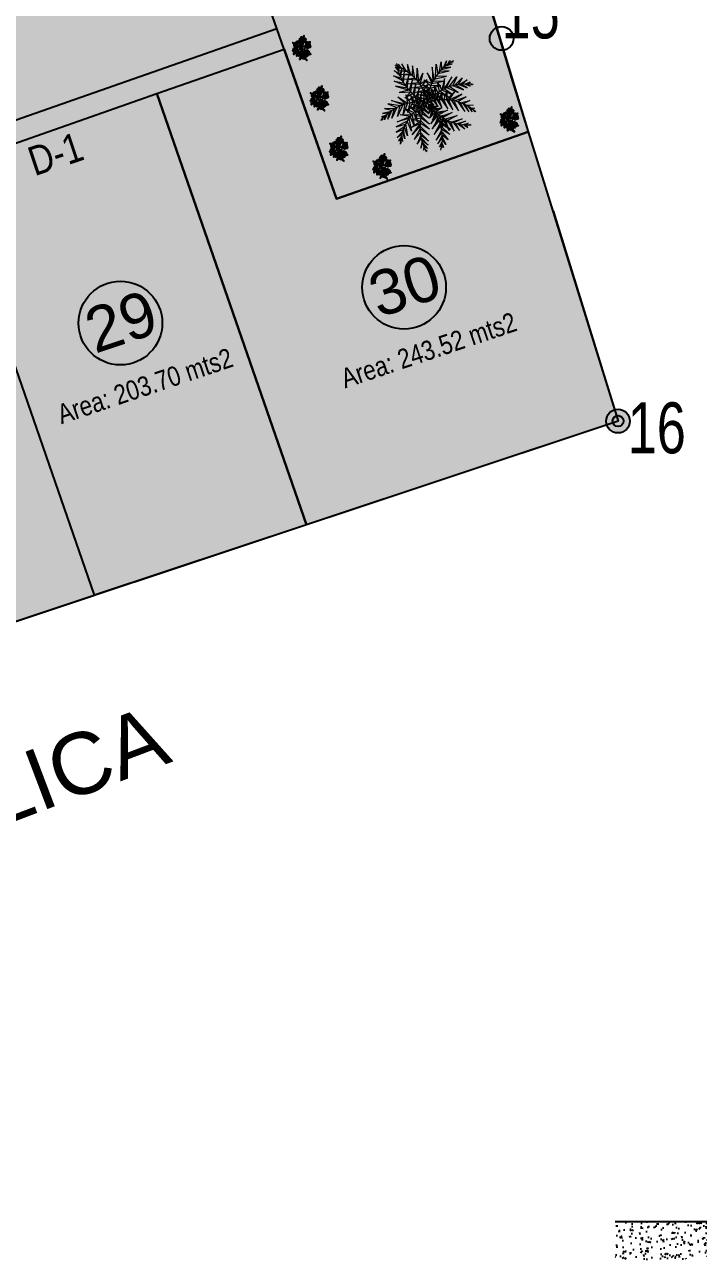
# Model space of a CAD drawing. Header units: millimetres. Extents: x 604785 to 1211550, y 1311006 to 2622648.
# Drawn here: x 604998.4 to 605028.6, y 1311075.7 to 1311131 of the extents above; entities that cross this region are included whole.
import ezdxf
from ezdxf.enums import TextEntityAlignment as Align

# ---------------------------------------------------------------- set-up
doc = ezdxf.new("R2010")
doc.units = ezdxf.units.MM
for name, color, linetype in [('CIRCULO', 1, 'Continuous'), ('CVL_CUADCON_LIN', 8, 'Continuous'), ('datos y tabla de areas', 170, 'Continuous'), ('FLORES', 7, 'Continuous'), ('FRAME 025', 7, 'Continuous'), ('MUEBLES', 1, 'Continuous'), ('PALME-1', 82, 'Continuous'), ('ROTULOS LOTES', 1, 'Continuous'), ('TEXTO 2', 7, 'Continuous')]:
    doc.layers.add(name, color=color, linetype=linetype)
doc.styles.add('PUNTOS PI', font='arial.ttf', dxfattribs={"height": 2.75})
doc.styles.add('ROTULOS', font='arial.ttf', dxfattribs={"height": 3})
doc.styles.add('TSN - Arial Narrow', font='ARIALN.TTF')
doc.styles.add('TSN - Swis721 LtCn BT', font='swisscl.ttf')

# ---------------------------------------------------------------- blocks, each defined once
blk = doc.blocks.new('A$C48C97B70')
at = {"layer": 'PALME-1', "lineweight": 5}
for p, q in [((2.072, 6.54), (2.171, 6.533)), ((2.216, 6.497), (2.072, 6.54)), ((2.109, 6.384), (2.41, 6.325)), ((2.556, 6.176), (2.109, 6.384)), ((2.171, 6.148), (2.687, 6.026)), ((2.793, 5.89), (2.171, 6.148)), ((2.315, 6.6), (2.309, 6.418)), ((2.41, 6.325), (2.315, 6.6)), ((2.552, 6.547), (2.605, 6.122)), ((2.687, 6.026), (2.552, 6.547)), ((2.903, 6.407), (2.793, 5.89)), ((2.912, 5.72), (2.903, 6.407)), ((3.221, 6.198), (3.009, 5.561)), ((3.129, 5.334), (3.221, 6.198)), ((2.251, 5.877), (2.912, 5.72)), ((3.009, 5.561), (2.251, 5.877)), ((2.388, 5.472), (3.129, 5.334)), ((3.21, 5.152), (2.388, 5.472)), ((3.21, 5.152), (3.477, 5.948)), ((3.477, 5.948), (3.277, 4.976)), ((3.277, 4.976), (3.756, 5.506)), ((3.756, 5.506), (3.328, 4.818)), ((1.109, 4.315), (1.959, 3.803)), ((1.771, 3.798), (1.109, 4.315)), ((1.619, 4.431), (2.125, 3.798)), ((1.959, 3.803), (1.619, 4.431)), ((2.169, 4.399), (2.125, 3.798)), ((2.314, 3.783), (2.169, 4.399)), ((2.535, 5.1), (3.277, 4.976)), ((3.328, 4.818), (2.535, 5.1)), ((2.683, 4.767), (3.377, 4.635)), ((3.409, 4.484), (2.683, 4.767)), ((2.871, 4.392), (3.435, 4.33)), ((3.454, 4.176), (2.871, 4.392)), ((3.909, 4.977), (3.328, 4.818)), ((3.377, 4.635), (3.909, 4.977)), ((3.925, 4.65), (3.409, 4.484)), ((3.435, 4.33), (3.925, 4.65)), ((3.893, 4.364), (3.454, 4.176)), ((3.464, 4.032), (3.893, 4.364)), ((4.221, 3.864), (4.266, 4.448)), ((4.266, 4.448), (4.368, 3.915)), ((4.516, 3.959), (4.561, 4.59)), ((4.561, 4.59), (4.7, 4.004)), ((5.099, 4.709), (4.7, 4.004)), ((4.863, 4.035), (5.099, 4.709)), ((5.621, 4.675), (4.863, 4.035)), ((5.049, 4.06), (5.621, 4.675)), ((5.248, 4.076), (5.963, 4.571)), ((5.963, 4.571), (5.505, 4.079)), ((5.691, 4.07), (6.298, 4.391)), ((6.298, 4.391), (5.897, 4.047)), ((0.236, 3.642), (0.655, 3.551)), ((0.772, 3.596), (0.236, 3.642)), ((0.588, 3.523), (0.242, 3.171)), ((0.485, 3.926), (0.936, 3.651)), ((1.136, 3.706), (0.485, 3.926)), ((0.936, 3.651), (0.485, 3.15)), ((0.485, 3.15), (0.772, 3.596)), ((1.318, 3.745), (0.768, 3.135)), ((0.768, 3.135), (1.136, 3.706)), ((0.788, 4.157), (1.318, 3.745)), ((1.572, 3.782), (0.788, 4.157)), ((1.771, 3.798), (1.195, 3.13)), ((1.195, 3.13), (1.572, 3.782)), ((1.595, 3.144), (1.959, 3.803)), ((2.125, 3.798), (1.595, 3.144)), ((1.958, 3.173), (2.314, 3.783)), ((2.467, 3.763), (1.958, 3.173)), ((2.375, 3.225), (2.621, 3.736)), ((2.773, 3.702), (2.375, 3.225)), ((2.483, 4.305), (2.467, 3.763)), ((2.621, 3.736), (2.483, 4.305)), ((2.661, 3.273), (2.911, 3.665)), ((3.027, 3.628), (2.661, 3.273)), ((2.742, 4.179), (2.773, 3.702)), ((2.911, 3.665), (2.742, 4.179)), ((2.956, 4.034), (3.027, 3.628)), ((3.19, 3.57), (2.956, 4.034)), ((2.982, 3.339), (3.19, 3.57)), ((3.302, 3.524), (2.982, 3.339)), ((3.012, 4.138), (3.464, 4.032)), ((3.469, 3.911), (3.012, 4.138)), ((3.181, 3.857), (3.468, 3.739)), ((3.462, 3.617), (3.181, 3.857)), ((3.468, 3.739), (3.827, 4.113)), ((3.827, 4.113), (3.469, 3.911)), ((3.581, 3.546), (3.927, 3.415)), ((3.685, 3.61), (3.842, 4.104)), ((3.927, 3.415), (3.685, 3.61)), ((3.842, 4.104), (3.836, 3.693)), ((3.836, 3.693), (4.254, 3.401)), ((3.945, 3.747), (4.03, 4.282)), ((4.254, 3.401), (3.945, 3.747)), ((4.03, 4.282), (4.076, 3.806)), ((4.076, 3.806), (4.544, 3.399)), ((4.544, 3.399), (4.221, 3.864)), ((4.368, 3.915), (4.964, 3.413)), ((4.964, 3.413), (4.516, 3.959)), ((4.7, 4.004), (5.327, 3.442)), ((5.327, 3.442), (4.863, 4.035)), ((5.049, 4.06), (5.724, 3.492)), ((5.724, 3.492), (5.248, 4.076)), ((5.505, 4.079), (6.145, 3.565)), ((6.145, 3.565), (5.691, 4.07)), ((5.897, 4.047), (6.422, 3.625)), ((6.068, 4.019), (6.59, 4.15)), ((6.422, 3.625), (6.068, 4.019)), ((6.59, 4.15), (6.19, 3.993)), ((6.261, 3.976), (6.658, 3.683)), ((6.462, 3.919), (6.749, 3.967)), ((6.658, 3.683), (6.462, 3.919)), ((6.749, 3.967), (6.592, 3.874)), ((6.706, 3.831), (6.813, 3.725)), ((6.813, 3.725), (6.759, 3.809)), ((0.172, 3.309), (0.083, 3.188)), ((0.083, 3.188), (0.123, 3.278)), ((0.108, 3.437), (0.277, 3.37)), ((0.398, 3.434), (0.108, 3.437)), ((0.242, 3.171), (0.398, 3.434)), ((2.103, 2.613), (2.646, 2.352)), ((2.729, 2.522), (2.103, 2.613)), ((2.305, 2.87), (2.804, 2.657)), ((2.885, 2.79), (2.305, 2.87)), ((2.517, 3.065), (2.973, 2.919)), ((3.058, 3.034), (2.517, 3.065)), ((3.248, 3.258), (2.731, 3.212)), ((2.731, 3.212), (3.134, 3.129)), ((2.804, 2.657), (3.166, 1.967)), ((3.27, 2.374), (2.885, 2.79)), ((2.973, 2.919), (3.27, 2.374)), ((3.331, 2.658), (3.058, 3.034)), ((3.134, 3.129), (3.331, 2.658)), ((3.387, 2.981), (3.248, 3.258)), ((3.333, 3.347), (3.387, 2.981)), ((3.534, 3.189), (3.34, 2.708)), ((3.34, 2.708), (3.598, 3.029)), ((3.647, 2.918), (3.373, 2.451)), ((3.373, 2.451), (3.71, 2.789)), ((3.785, 2.652), (3.45, 2.173)), ((3.494, 3.304), (3.845, 3.186)), ((3.845, 3.186), (3.534, 3.189)), ((3.598, 3.029), (4.106, 2.989)), ((4.106, 2.989), (3.647, 2.918)), ((3.71, 2.789), (4.331, 2.805)), ((4.331, 2.805), (3.785, 2.652)), ((1.792, 1.596), (2.581, 2.199)), ((2.516, 2.023), (1.792, 1.596)), ((2.457, 1.832), (1.821, 1.24)), ((1.871, 2.113), (2.646, 2.352)), ((2.581, 2.199), (1.871, 2.113)), ((2.926, 1.242), (2.457, 1.832)), ((2.516, 2.023), (2.926, 1.242)), ((3.06, 1.619), (2.581, 2.199)), ((2.646, 2.352), (3.06, 1.619)), ((3.166, 1.967), (2.729, 2.522)), ((3.45, 2.173), (3.866, 2.519)), ((3.953, 2.391), (3.586, 1.876)), ((3.586, 1.876), (4.066, 2.239)), ((3.866, 2.519), (4.646, 2.527)), ((3.926, 1.441), (4.066, 2.239)), ((4.172, 2.112), (3.926, 1.441)), ((4.646, 2.527), (3.953, 2.391)), ((4.066, 2.239), (4.908, 2.274)), ((4.908, 2.274), (4.172, 2.112)), ((4.35, 1.136), (4.172, 2.112)), ((4.3, 1.974), (5.183, 1.983)), ((4.3, 1.974), (4.35, 1.136)), ((5.183, 1.983), (4.444, 1.835)), ((4.444, 1.835), (4.68, 0.999)), ((1.821, 1.24), (2.399, 1.582)), ((2.369, 1.398), (1.925, 0.874)), ((1.925, 0.874), (2.347, 1.192)), ((2.338, 1.019), (2.097, 0.538)), ((2.097, 0.538), (2.337, 0.894)), ((2.647, 0.589), (2.338, 1.019)), ((2.347, 1.192), (2.647, 0.589)), ((2.764, 0.846), (2.369, 1.398)), ((2.399, 1.582), (2.764, 0.846)), ((4.68, 0.999), (4.639, 1.669)), ((4.639, 1.669), (5.461, 1.659)), ((5.461, 1.659), (4.789, 1.558)), ((4.789, 1.558), (5.053, 0.924)), ((5.053, 0.924), (4.963, 1.444)), ((4.963, 1.444), (5.636, 1.437)), ((5.636, 1.437), (5.112, 1.358)), ((5.112, 1.358), (5.431, 0.925)), ((5.431, 0.925), (5.223, 1.3)), ((5.289, 1.268), (5.782, 1.241)), ((5.782, 1.241), (5.48, 1.184)), ((5.48, 1.184), (5.67, 0.964)), ((5.67, 0.964), (5.609, 1.136)), ((5.724, 1.097), (5.874, 1.11)), ((5.874, 1.11), (5.78, 1.08)), ((2.351, 0.612), (2.242, 0.343)), ((2.242, 0.343), (2.366, 0.476)), ((2.338, 0.821), (2.539, 0.37)), ((2.539, 0.37), (2.351, 0.612)), ((2.384, 0.355), (2.464, 0.229)), ((2.464, 0.229), (2.394, 0.298))]:
    blk.add_line(p, q, dxfattribs=at)
for points in [[(2.17, 5.812), (1.897, 6.276), (2.16, 5.937)], [(2.155, 6.219), (2.027, 6.48), (2.16, 6.356)], [(2.156, 6.01), (2.325, 6.474), (2.155, 6.219)], [(2.17, 6.478), (2.241, 6.61), (2.176, 6.535)], [(2.191, 5.641), (2.448, 6.263), (2.17, 5.812)], [(2.418, 4.824), (1.666, 5.198), (2.495, 4.652)], [(2.346, 5.01), (1.67, 5.556), (2.271, 5.255)], [(2.227, 5.436), (1.748, 5.928), (2.191, 5.641)], [(2.271, 5.255), (2.584, 6.015), (2.227, 5.436)], [(2.418, 4.824), (2.773, 5.631), (2.346, 5.01)], [(2.57, 4.504), (2.932, 5.265), (2.495, 4.652)], [(4.256, 4.754), (4.053, 5.439), (4.142, 4.634)], [(4.393, 4.884), (4.496, 5.717), (4.256, 4.754)], [(4.545, 5.014), (4.834, 5.833), (4.75, 5.166)], [(4.75, 5.166), (5.571, 5.125), (4.907, 5.267)], [(4.907, 5.267), (5.211, 5.884), (5.087, 5.37)], [(5.087, 5.37), (5.76, 5.335), (5.242, 5.447)], [(5.242, 5.447), (5.588, 5.859), (5.357, 5.498)], [(5.424, 5.526), (5.918, 5.521), (5.621, 5.597)], [(5.621, 5.597), (5.824, 5.804), (5.752, 5.637)], [(5.87, 5.669), (6.018, 5.646), (5.926, 5.682)], [(2.495, 4.652), (1.781, 4.688), (2.57, 4.504)], [(2.665, 4.34), (2.047, 4.205), (2.57, 4.504)], [(2.749, 4.211), (3.062, 4.925), (2.665, 4.34)], [(2.936, 3.961), (3.195, 4.526), (2.84, 4.084)], [(3.681, 3.983), (3.437, 4.467), (3.752, 4.108)], [(3.836, 4.239), (3.531, 4.739), (3.925, 4.367)], [(4.019, 4.489), (3.686, 5.027), (4.142, 4.634)], [(3.925, 4.367), (4.703, 4.31), (4.019, 4.489)], [(4.142, 4.634), (4.98, 4.546), (4.256, 4.754)], [(4.393, 4.884), (5.273, 4.819), (4.545, 5.014)], [(2.338, 3.057), (1.86, 3.471), (2.176, 2.959)], [(2.614, 3.199), (2.169, 3.579), (2.474, 3.131)], [(2.84, 4.084), (2.267, 3.963), (2.749, 4.211)], [(2.892, 3.311), (2.453, 3.629), (2.757, 3.26)], [(3.03, 3.852), (2.492, 3.783), (2.936, 3.961)], [(3.173, 3.397), (2.712, 3.637), (3.007, 3.35)], [(3.235, 3.642), (2.716, 3.653), (3.112, 3.763)], [(3.112, 3.763), (3.275, 4.247), (3.03, 3.852)], [(3.325, 3.56), (3.354, 3.929), (3.235, 3.642)], [(3.551, 3.72), (3.388, 4.212), (3.624, 3.876)], [(3.504, 3.607), (3.861, 3.703), (3.551, 3.72)], [(3.608, 3.461), (3.828, 3.163), (3.73, 3.458)], [(3.624, 3.876), (4.134, 3.884), (3.681, 3.983)], [(3.73, 3.458), (4.128, 3.79), (3.902, 3.447)], [(3.752, 4.108), (4.371, 4.052), (3.836, 4.239)], [(4.023, 3.434), (4.383, 3.838), (4.165, 3.413)], [(4.318, 3.383), (4.671, 3.85), (4.469, 3.347)], [(4.618, 3.304), (4.996, 3.811), (4.797, 3.243)], [(4.951, 3.181), (5.513, 3.622), (4.797, 3.243)], [(1.737, 2.622), (0.883, 2.467), (1.554, 2.443)], [(1.889, 2.751), (1.05, 2.782), (2.039, 2.865)], [(2.039, 2.865), (1.395, 3.175), (2.176, 2.959)], [(1.889, 2.751), (1.814, 1.872), (1.737, 2.622)], [(2.176, 2.959), (2.13, 2.118), (2.039, 2.865)], [(2.474, 3.131), (2.407, 2.354), (2.338, 3.057)], [(2.757, 3.26), (2.714, 2.641), (2.614, 3.199)], [(3.007, 3.35), (2.918, 2.847), (2.892, 3.311)], [(3.291, 3.426), (3.14, 3.089), (3.173, 3.397)], [(3.735, 2.799), (3.284, 2.372), (3.778, 2.649)], [(3.645, 3.048), (3.314, 2.661), (3.689, 2.935)], [(3.524, 3.316), (3.359, 2.985), (3.577, 3.207)], [(3.577, 3.207), (4.054, 3.003), (3.645, 3.048)], [(3.689, 2.935), (4.213, 2.799), (3.735, 2.799)], [(3.778, 2.649), (4.355, 2.548), (3.815, 2.498)], [(3.902, 3.447), (4.096, 2.975), (4.023, 3.434)], [(4.165, 3.413), (4.34, 2.817), (4.318, 3.383)], [(4.469, 3.347), (4.701, 2.603), (4.618, 3.304)], [(4.797, 3.243), (5.023, 2.432), (4.951, 3.181)], [(5.122, 3.102), (5.935, 3.312), (4.951, 3.181)], [(5.122, 3.102), (5.384, 2.259), (5.298, 3.008)], [(5.298, 3.008), (6.166, 3.04), (5.516, 2.873)], [(5.516, 2.873), (5.778, 2.094), (5.667, 2.764)], [(5.667, 2.764), (6.352, 2.708), (5.829, 2.634)], [(5.829, 2.634), (6.043, 1.995), (5.957, 2.518)], [(1.198, 2.002), (0.737, 1.726), (1.13, 1.897)], [(1.429, 2.305), (0.772, 2.102), (1.299, 2.143)], [(1.092, 1.835), (1.018, 1.347), (0.99, 1.652)], [(1.299, 2.143), (1.227, 1.473), (1.198, 2.002)], [(1.554, 2.443), (1.465, 1.626), (1.429, 2.305)], [(3.872, 2.159), (3.253, 1.588), (3.887, 1.994)], [(3.815, 2.498), (3.259, 1.952), (3.845, 2.347)], [(3.895, 1.806), (3.264, 1.188), (3.891, 1.606)], [(3.845, 2.347), (4.468, 2.241), (3.872, 2.159)], [(3.887, 1.994), (4.536, 1.694), (3.872, 2.159)], [(3.895, 1.806), (4.452, 1.178), (3.887, 1.994)], [(5.957, 2.518), (6.468, 2.348), (6.047, 2.431)], [(6.097, 2.378), (6.274, 1.917), (6.236, 2.221)], [(6.236, 2.221), (6.503, 2.108), (6.321, 2.114)], [(6.394, 2.016), (6.426, 1.87), (6.427, 1.969)], [(0.99, 1.652), (0.753, 1.484), (0.93, 1.529)], [(0.88, 1.418), (0.879, 1.268), (0.858, 1.364)], [(3.87, 1.351), (3.296, 0.762), (3.843, 1.166)], [(3.8, 0.963), (3.329, 0.481), (3.756, 0.796)], [(3.843, 1.166), (4.104, 0.531), (3.8, 0.963)], [(3.891, 1.606), (4.315, 0.848), (3.87, 1.351)], [(3.694, 0.607), (3.365, 0.24), (3.618, 0.413)], [(3.507, 0.179), (3.392, 0.083), (3.48, 0.128)], [(3.618, 0.413), (3.639, 0.123), (3.562, 0.288)], [(3.756, 0.796), (3.836, 0.264), (3.718, 0.676)]]:
    blk.add_lwpolyline(points, dxfattribs=at)
for centre, start, end in [((5.589, 6.144), 171.01045, 231.44645), ((6.694, 2.334), 100.47619, 160.91219), ((4.041, 0.074), 99.94926, 160.38526), ((0.46, 1.763), 329.11631, 29.5523), ((3.594, 0.025), 32.00062, 92.43661)]:
    blk.add_arc(centre, 3.435, start, end, dxfattribs=at)
at = {"layer": 'PALME-1', "lineweight": 5, "extrusion": (0, 0, -1)}
for centre, major_axis, start_param, end_param in [((0.035, 3.843), (2.429, 2.429), -0.156897, 0.89791), ((1.947, 0.368), (-2.429, 2.429), 0.182844, 1.237651), ((5.771, 0.927), (2.429, 2.429), 3.700109, 4.754916), ((5.421, 0.645), (-2.429, 2.429), 0.173647, 1.228454), ((6.759, 4.372), (-2.429, 2.429), 4.173367, 5.228174)]:
    blk.add_ellipse(centre, major_axis=major_axis, ratio=1, start_param=start_param, end_param=end_param, dxfattribs=at)
blk = doc.blocks.new('FLORES-1')
at = {"color": 86, "linetype": 'Continuous'}
for p, q in [((0.05, 0.385), (0.045, 0.422)), ((0.054, 0.385), (0.068, 0.419)), ((-0.188, 0.272), (-0.183, 0.181)), ((-0.183, 0.181), (-0.159, 0.155)), ((-0.159, 0.155), (-0.182, 0.283)), ((-0.141, 0.099), (-0.027, -0.013)), ((-0.074, 0.088), (-0.105, 0.101)), ((-0.064, 0.077), (-0.101, 0.09)), ((0.056, 0.146), (-0.002, 0.01)), ((0.05, 0.382), (0.061, 0.281)), ((0.168, 0.017), (0.07, -0.012)), ((0.168, 0.017), (0.196, 0.029)), ((0.23, 0.294), (0.188, 0.231))]:
    blk.add_line(p, q, dxfattribs=at)
at = {"color": 1, "linetype": 'Continuous'}
for p, q in [((-0.183, 0.183), (-0.196, 0.169)), ((0.056, 0.146), (0.064, 0.192)), ((0.069, 0.177), (0.069, 0.199))]:
    blk.add_line(p, q, dxfattribs=at)
for points in [[(0.084, 0.441), (0.152, 0.44), (0.085, 0.447), (0.124, 0.455), (0.072, 0.453), (0.087, 0.468), (0.06, 0.456), (0.064, 0.474), (0.051, 0.456), (0.05, 0.474), (0.045, 0.457), (0.036, 0.47), (0.04, 0.457), (0.023, 0.465), (0.033, 0.457), (0.015, 0.47), (0.017, 0.454), (-0.001, 0.459), (0.011, 0.451), (-0.017, 0.462), (-0.001, 0.45), (-0.035, 0.448), (-0.004, 0.442), (-0.047, 0.437), (0.006, 0.44), (-0.037, 0.419), (0.016, 0.439), (-0.004, 0.418), (0.022, 0.443), (0.016, 0.409), (0.033, 0.442), (0.036, 0.418), (0.042, 0.442), (0.05, 0.41), (0.048, 0.441), (0.076, 0.417), (0.065, 0.439), (0.107, 0.412), (0.074, 0.44), (0.127, 0.42), (0.089, 0.442)], [(0.271, 0.347), (0.243, 0.307), (0.28, 0.334), (0.258, 0.297), (0.289, 0.324), (0.268, 0.282), (0.294, 0.316), (0.29, 0.273), (0.305, 0.315), (0.317, 0.258), (0.315, 0.304), (0.35, 0.265), (0.327, 0.307), (0.374, 0.287), (0.344, 0.313), (0.369, 0.309), (0.332, 0.326), (0.352, 0.33), (0.324, 0.336), (0.331, 0.347), (0.316, 0.346), (0.319, 0.362), (0.304, 0.362), (0.306, 0.384), (0.293, 0.373), (0.294, 0.392), (0.278, 0.386), (0.273, 0.409), (0.265, 0.386), (0.251, 0.419), (0.262, 0.377), (0.224, 0.401), (0.259, 0.375), (0.21, 0.378), (0.259, 0.367), (0.215, 0.357), (0.268, 0.358), (0.22, 0.342), (0.271, 0.351), (0.226, 0.329), (0.266, 0.341)], [(-0.161, 0.17), (-0.138, 0.187), (-0.16, 0.156), (-0.125, 0.173), (-0.153, 0.149), (-0.107, 0.154), (-0.149, 0.14), (-0.102, 0.131), (-0.151, 0.128), (-0.104, 0.11), (-0.151, 0.116), (-0.105, 0.094), (-0.159, 0.11), (-0.131, 0.072), (-0.17, 0.108), (-0.151, 0.054), (-0.173, 0.105), (-0.174, 0.045), (-0.182, 0.107), (-0.196, 0.04), (-0.198, 0.11), (-0.221, 0.046), (-0.215, 0.11), (-0.243, 0.051), (-0.228, 0.109), (-0.27, 0.068), (-0.238, 0.119), (-0.29, 0.093), (-0.248, 0.129), (-0.305, 0.123), (-0.257, 0.144), (-0.311, 0.148), (-0.257, 0.153), (-0.304, 0.169), (-0.253, 0.161), (-0.287, 0.186), (-0.248, 0.17), (-0.262, 0.201), (-0.24, 0.176), (-0.237, 0.213), (-0.23, 0.179), (-0.217, 0.217), (-0.218, 0.176), (-0.199, 0.215), (-0.205, 0.178), (-0.188, 0.215), (-0.195, 0.173)], [(-0.157, 0.318), (-0.107, 0.327), (-0.161, 0.329), (-0.128, 0.346), (-0.163, 0.335), (-0.148, 0.355), (-0.167, 0.338), (-0.169, 0.36), (-0.176, 0.339), (-0.18, 0.36), (-0.181, 0.338), (-0.191, 0.359), (-0.192, 0.336), (-0.209, 0.354), (-0.2, 0.336), (-0.227, 0.342), (-0.209, 0.328), (-0.239, 0.333), (-0.212, 0.32), (-0.244, 0.321), (-0.209, 0.317), (-0.238, 0.301), (-0.202, 0.317), (-0.228, 0.286), (-0.194, 0.311), (-0.202, 0.277), (-0.182, 0.31), (-0.176, 0.275), (-0.173, 0.31), (-0.152, 0.282), (-0.163, 0.32), (-0.123, 0.296), (-0.161, 0.315)], [(-0.177, 0.172), (-0.183, 0.168), (-0.179, 0.175)], [(-0.169, 0.164), (-0.172, 0.161), (-0.169, 0.165)], [(-0.166, 0.196), (-0.161, 0.206), (-0.167, 0.2)], [(-0.161, 0.176), (-0.147, 0.195), (-0.163, 0.183)], [(0.079, 0.181), (0.071, 0.145), (0.07, 0.173)], [(0.081, 0.193), (0.082, 0.199), (0.083, 0.195)], [(0.099, 0.195), (0.086, 0.154), (0.085, 0.185)], [(0.149, 0.231), (0.179, 0.239), (0.147, 0.224), (0.194, 0.21), (0.144, 0.217), (0.19, 0.193), (0.15, 0.195), (0.17, 0.167), (0.12, 0.192), (0.135, 0.159), (0.112, 0.2), (0.11, 0.152), (0.101, 0.196)], [(0.225, 0.069), (0.258, 0.082), (0.237, 0.065), (0.264, 0.069), (0.237, 0.056), (0.266, 0.058), (0.237, 0.05), (0.272, 0.045), (0.243, 0.04), (0.273, 0.027), (0.245, 0.035), (0.257, 0.006), (0.236, 0.028), (0.245, -0.007), (0.232, 0.025), (0.222, -0.015), (0.224, 0.023), (0.2, -0.002), (0.211, 0.024), (0.176, 0.009), (0.206, 0.034), (0.159, 0.034), (0.197, 0.043), (0.157, 0.052), (0.192, 0.054), (0.163, 0.077), (0.196, 0.063), (0.188, 0.095), (0.202, 0.068), (0.213, 0.106), (0.218, 0.075), (0.244, 0.104), (0.229, 0.067)]]:
    blk.add_lwpolyline(points, dxfattribs=at)
at = {"color": 86, "linetype": 'Continuous'}
for points in [[(0.041, 0.367), (-0.039, 0.398), (-0.032, 0.385), (0.038, 0.363)], [(0.078, 0.41), (0.053, 0.382)], [(0.06, 0.318), (0.146, 0.399), (0.146, 0.372), (0.056, 0.312)], [(0.102, 0.471), (0.12, 0.499), (0.122, 0.485), (0.114, 0.464)], [(0.194, 0.245), (0.178, 0.395), (0.192, 0.388), (0.198, 0.257), (0.217, 0.334), (0.218, 0.299), (0.203, 0.259)], [(0.333, 0.356), (0.368, 0.404), (0.371, 0.393), (0.338, 0.35)], [(-0.3, 0.135), (-0.385, 0.181), (-0.363, 0.19), (-0.305, 0.159)], [(-0.223, 0.04), (-0.262, -0.01), (-0.273, -0.009), (-0.233, 0.049)], [(-0.219, 0.287), (-0.27, 0.256), (-0.269, 0.243), (-0.208, 0.289)], [(-0.217, 0.356), (-0.235, 0.368), (-0.251, 0.364), (-0.223, 0.355)], [(-0.17, 0.299), (-0.144, 0.266), (-0.019, -0.02)], [(-0.078, 0.029), (-0.159, 0.014), (-0.167, 0.003), (-0.073, 0.029)], [(-0.136, 0.247), (-0.09, 0.317), (-0.09, 0.296), (-0.132, 0.248)], [(-0.104, 0.181), (-0.069, 0.258), (-0.065, 0.242), (-0.102, 0.175)], [(-0.071, 0.106), (-0.022, 0.181), (-0.019, 0.155), (-0.068, 0.101)], [(0.004, -0.008), (-0.032, 0.064), (-0.046, 0.045), (0.001, -0.001)], [(0.062, 0.261), (-0.009, 0.344), (-0.042, 0.357), (0.067, 0.244)], [(0.024, 0.093), (-0.016, 0.254), (-0.03, 0.244), (0.026, 0.082)], [(-0.003, 0.006), (0.12, -0.041), (0.116, -0.073), (0.006, -0.002)], [(0, 0.014), (0.133, 0.064), (0.132, 0.042), (0.004, 0.013)], [(0.044, 0.117), (0.149, 0.129), (0.134, 0.111), (0.045, 0.114)], [(0.062, 0.168), (0.163, 0.241), (0.154, 0.275), (0.06, 0.167)], [(0.129, 0.002), (0.184, -0.022), (0.193, -0.017), (0.134, 0.002)], [(0.179, 0.183), (0.282, 0.17), (0.286, 0.151), (0.178, 0.18)], [(0.196, 0.245), (0.339, 0.231), (0.342, 0.253), (0.198, 0.247)], [(0.262, 0.015), (0.304, -0.01), (0.288, -0.016), (0.26, 0.004)], [(0.264, 0.078), (0.276, 0.111), (0.287, 0.094), (0.268, 0.079)], [(-0.019, -0.02), (-0.132, -0.038), (-0.144, -0.059), (-0.021, -0.02)], [(0.01, -0.004), (-0.054, -0.123), (-0.011, -0.107), (0.004, -0.008)], [(0.006, -0.002), (0.047, -0.107), (0.08, -0.101), (0.01, -0.004)]]:
    blk.add_lwpolyline(points, dxfattribs=at)
at = {"color": 50, "linetype": 'Continuous'}
for points in [[(0.043, 0.454), (0.04, 0.455), (0.029, 0.455), (0.02, 0.453), (0.007, 0.451), (-0.004, 0.448), (-0.008, 0.445), (-0.004, 0.442), (0.015, 0.441), (0.033, 0.442), (0.055, 0.441), (0.069, 0.441), (0.084, 0.443), (0.081, 0.452), (0.067, 0.455), (0.053, 0.455), (0.039, 0.453)], [(-0.161, 0.317), (-0.16, 0.319), (-0.16, 0.324), (-0.162, 0.328), (-0.169, 0.335), (-0.171, 0.336), (-0.182, 0.337), (-0.192, 0.335), (-0.203, 0.327), (-0.207, 0.32), (-0.204, 0.314), (-0.198, 0.311), (-0.188, 0.312), (-0.178, 0.313), (-0.167, 0.315), (-0.159, 0.317)], [(0.117, 0.232), (0.11, 0.234), (0.1, 0.236), (0.088, 0.236), (0.074, 0.234), (0.063, 0.228), (0.054, 0.219), (0.051, 0.211), (0.054, 0.204), (0.063, 0.201), (0.08, 0.2), (0.086, 0.199)], [(0.104, 0.197), (0.108, 0.196), (0.124, 0.195), (0.137, 0.199), (0.144, 0.211), (0.139, 0.22), (0.136, 0.222)], [(0.231, 0.049), (0.23, 0.053), (0.227, 0.057), (0.219, 0.062), (0.207, 0.062), (0.2, 0.056), (0.204, 0.049), (0.207, 0.041), (0.214, 0.031), (0.224, 0.03), (0.232, 0.031), (0.237, 0.039), (0.234, 0.048), (0.23, 0.052)], [(0.278, 0.38), (0.271, 0.381), (0.263, 0.378), (0.262, 0.372), (0.268, 0.362), (0.275, 0.351), (0.288, 0.337), (0.301, 0.321), (0.317, 0.307), (0.326, 0.313), (0.322, 0.329), (0.315, 0.34), (0.307, 0.35), (0.294, 0.366), (0.28, 0.377)]]:
    blk.add_lwpolyline(points, dxfattribs=at)
blk.add_lwpolyline([(-0.175, 0.155), (-0.175, 0.155), (-0.179, 0.155), (-0.183, 0.156), (-0.186, 0.157), (-0.188, 0.159), (-0.19, 0.16), (-0.192, 0.161), (-0.195, 0.162), (-0.205, 0.167), (-0.215, 0.171), (-0.232, 0.17), (-0.243, 0.162), (-0.249, 0.153), (-0.246, 0.139), (-0.236, 0.123), (-0.222, 0.119), (-0.202, 0.116), (-0.186, 0.113), (-0.165, 0.111), (-0.156, 0.13), (-0.161, 0.146)], close=True, dxfattribs=at)
blk = doc.blocks.new('arbusto5')
at = {"layer": 'FLORES'}
blk.add_blockref('FLORES-1', (0.144, 0.059), dxfattribs=at)

msp = doc.modelspace()

# ---------------------------------------------------------------- hatches: boundary and pattern name
at = {"true_color": 0xafd9aa}
h = msp.add_hatch(color=9, dxfattribs=at)
h.dxf.hatch_style = 1
h.paths.add_polyline_path([(604911.704, 1311128.963), (604908.616, 1311133.702), (604904.8, 1311139.56), (604903.378, 1311141.752), (604890.493, 1311161.615), (604887.114, 1311169.584), (604890.741, 1311171.475), (604900.681, 1311174.09), (604918.672, 1311177.415), (604941.484, 1311182.032), (604970.419, 1311187.096), (605001.145, 1311192.781), (605008.096, 1311168.792), (605020.289, 1311128.427), (605025.004, 1311113.224), (604990.344, 1311101.683), (604983.054, 1311099.323), (604967.143, 1311093.947), (604940.498, 1311085), (604933.737, 1311094.578), (604921.226, 1311114.213), (604916.727, 1311121.222), (604912.283, 1311128.072, -0.999015)])
at = {"true_color": 0xf8f6af}
h = msp.add_hatch(color=51, dxfattribs=at)
h.dxf.hatch_style = 1
h.paths.add_polyline_path([(605008.985, 1311165.848), (604990.475, 1311159.363), (604989.719, 1311159.098), (604993.016, 1311149.7, 0.41593), (604993.887, 1311149.301), (604998.847, 1311151.054), (605002.825, 1311139.715), (604997.887, 1311137.972, 0.350964), (604997.435, 1311137.108), (604999.165, 1311132.176, 0.362883), (605000.05, 1311131.782), (605008.079, 1311134.564, -0.318731), (605008.484, 1311134.36), (605012.409, 1311123.174), (605020.986, 1311126.177), (605020.289, 1311128.427)])
h.paths.add_polyline_path([(605006.015, 1311146.624), (605009.405, 1311147.819), (605009.034, 1311148.872), (605005.644, 1311147.677)], flags=24)
h.paths.add_polyline_path([(605005.999, 1311145.854), (605010.12, 1311147.327), (605009.759, 1311148.335), (605005.639, 1311146.862)], flags=24)
at = {"true_color": 0xebebeb}
h = msp.add_hatch(color=7, dxfattribs=at)
h.dxf.hatch_style = 1
h.paths.add_polyline_path([(605009.736, 1311130.79), (605008.484, 1311134.36, 0.318731), (605008.079, 1311134.564), (605000.05, 1311131.782, -0.362883), (604999.165, 1311132.176), (604997.435, 1311137.108), (604991.49, 1311135.772, -0.378986), (604990.948, 1311134.493), (604960.118, 1311123.683), (604963.331, 1311114.519)])
h.paths.add_polyline_path([(604974.64, 1311123.098), (604963.839, 1311119.311, -1), (604963.508, 1311120.254), (604974.309, 1311124.042, -1)], flags=16)
h.paths.add_polyline_path([(604981.368, 1311125.457), (604992.17, 1311129.242, 1), (604991.839, 1311130.186), (604981.037, 1311126.4, 1)], flags=16)
at = {"true_color": 0x636466}
h = msp.add_hatch(color=251, dxfattribs=at)
h.dxf.hatch_style = 1
h.paths.add_polyline_path([(604975.923, 1311117.915), (604985.445, 1311121.253), (604994.929, 1311124.579), (605004.365, 1311127.888), (605010.055, 1311129.882), (605009.736, 1311130.79), (604928.756, 1311102.396), (604929.287, 1311101.562), (604940.24, 1311105.403), (604946.998, 1311107.773), (604956.644, 1311111.155), (604966.326, 1311114.55), (604966.326, 1311114.55)])
at = {"true_color": 0xafd9aa}
h = msp.add_hatch(color=9, dxfattribs=at)
h.dxf.hatch_style = 1
h.paths.add_polyline_path([(605011.063, 1311108.582), (605004.365, 1311127.887), (605010.055, 1311129.882), (605012.409, 1311123.174), (605020.986, 1311126.177), (605025.161, 1311112.716, -3.042884), (605025.535, 1311113.224, -0.850942), (605024.499, 1311113.056)])
h = msp.add_hatch(color=9, dxfattribs=at)
h.dxf.hatch_style = 1
h.paths.add_polyline_path([(605004.365, 1311127.888), (604994.929, 1311124.579), (605001.575, 1311105.423), (605011.063, 1311108.582)])
h = msp.add_hatch(color=9, dxfattribs=at)
h.dxf.hatch_style = 1
h.paths.add_polyline_path([(604994.929, 1311124.579), (604985.445, 1311121.253), (604992.039, 1311102.247), (605001.575, 1311105.423)])
at = {"true_color": 0x636466}
h = msp.add_hatch(dxfattribs=at)
h.set_pattern_fill('AR-CONC', color=251, scale=0.005138)
h.set_pattern_definition([(50, (259033.7394, 562579.5811), (0.9361067078, -0.0818986854), [0.097883279, -1.0767160689]), (355, (259033.7394, 562579.5811), (-0.1810888006, 0.9816939888), [0.0783066232, -0.8613758567]), (100.4514447, (259033.8174, 562579.57425), (0.7550179047, 0.8997952634), [0.0831879868, -0.9150686141]), (46.1842, (259033.7394, 562579.8421), (1.3928664246, -0.2160231451), [0.1468249185, -1.6150741034]), (96.63555761, (259033.8555, 562579.8241), (1.2198370125, 1.2713323036), [0.1247820313, -1.3726041608]), (351.18415117, (259033.7394, 562579.8421), (1.2198370125, 1.2713323036), [0.1174597656, -1.2920579053]), (21, (259033.8699, 562579.77685), (0.7790295937, -0.5254620958), [0.097883279, -1.0767160689]), (326, (259033.8699, 562579.7768), (0.317553028, 0.9464001089), [0.0783066232, -0.8613728551]), (71.451445, (259033.9348, 562579.7331), (1.09658262, 0.420938018), [0.0831879868, -0.9150670366]), (37.5, (259033.7394, 562579.58108), (0.01586995347, 0.43446322626), [0, -0.85093197205, 0, -0.874423959, 0, -0.8646356311]), (7.5, (259033.7394, 562579.5811), (0.3433347857, 0.51475082177), [0, -0.49855216767, 0, -0.83135531625, 0, -0.3295403726]), (327.5, (259033.44836, 562579.58108), (0.69669564596, -0.02943560349), [0, -0.32627759665, 0, -1.01798610153, 0, -1.3507892501]), (317.5, (259033.31785, 562579.5811), (0.7611217842, 0.13064715568), [0, -0.42416087564, 0, -0.67604718025, 0, -0.95925613414])])
h.paths.add_polyline_path([(605030.019, 1311077.389), (605024.876, 1311077.389), (605024.876, 1311075.695), (605030.019, 1311075.695)])

# ---------------------------------------------------------------- linework, layer by layer
for p, q in [((605008.985, 1311165.848), (605020.986, 1311126.177)), ((605012.409, 1311123.174), (605008.484, 1311134.36)), ((605009.736, 1311130.79), (604928.756, 1311102.396)), ((605011.063, 1311108.582), (605004.365, 1311127.887)), ((605020.986, 1311126.177), (605012.409, 1311123.174))]:
    msp.add_line(p, q)
at = {"color": 0}
msp.add_line((605020.16, 1311128.852), (605020.16, 1311128.852), dxfattribs=at)
at = {"color": 2}
for p, q in [((605012.409, 1311123.174), (605020.986, 1311126.177)), ((605020.986, 1311126.177), (605025.004, 1311113.224)), ((605025.004, 1311113.224), (605011.063, 1311108.582)), ((605011.063, 1311108.582), (605001.575, 1311105.423))]:
    msp.add_line(p, q, dxfattribs=at)
msp.add_lwpolyline([(604940.498, 1311085), (604933.737, 1311094.578), (604918.593, 1311118.346), (604911.994, 1311128.518), (604904.8, 1311139.56), (604890.493, 1311161.615), (604887.114, 1311169.584), (604890.741, 1311171.475), (604900.681, 1311174.09), (604918.672, 1311177.415), (604941.484, 1311182.032), (604970.419, 1311187.096), (605001.145, 1311192.781), (605008.096, 1311168.792), (605020.289, 1311128.427), (605025.004, 1311113.224), (604990.344, 1311101.683), (604983.054, 1311099.323), (604967.143, 1311093.947)], close=True)
at = {"color": 4}
msp.add_lwpolyline([(604940.498, 1311085), (604933.737, 1311094.578), (604918.593, 1311118.346), (604911.994, 1311128.518), (604904.8, 1311139.56), (604890.493, 1311161.615), (604887.114, 1311169.584), (604890.741, 1311171.475), (604900.681, 1311174.09), (604918.672, 1311177.415), (604941.484, 1311182.032), (604970.419, 1311187.096), (605001.145, 1311192.781), (605008.096, 1311168.792), (605020.289, 1311128.427), (605025.004, 1311113.224), (604990.344, 1311101.683), (604983.054, 1311099.323), (604967.143, 1311093.947)], close=True, dxfattribs=at)
for points in [[(605004.365, 1311127.887), (605010.055, 1311129.882), (605012.409, 1311123.174), (605020.986, 1311126.177), (605025.004, 1311113.224), (605011.063, 1311108.582), (605004.365, 1311127.887)], [(604994.929, 1311124.579), (605004.365, 1311127.888), (605011.063, 1311108.582), (605001.575, 1311105.423), (604994.929, 1311124.579)], [(604994.929, 1311124.579), (604985.445, 1311121.253), (604992.039, 1311102.247), (605001.575, 1311105.423), (604994.929, 1311124.579)]]:
    msp.add_lwpolyline(points)
at = {"color": 1}
for centre in [(605015.428, 1311119.214), (605002.732, 1311117.612)]:
    msp.add_circle(centre, 1.872, dxfattribs=at)
at = {"layer": 'CIRCULO'}
for centre, radius in [((605019.795, 1311130.357), 0.532), ((605025.004, 1311113.224), 0.532), ((605025.004, 1311113.224), 0.243)]:
    msp.add_circle(centre, radius, dxfattribs=at)
at = {"layer": 'CVL_CUADCON_LIN', "color": 2, "ltscale": 0.5}
msp.add_line((605022.102, 1311122.635), (605025.004, 1311113.224), dxfattribs=at)
at = {"layer": 'datos y tabla de areas', "color": 0}
msp.add_line((605024.876, 1311077.389), (605035.163, 1311077.389), dxfattribs=at)

# ---------------------------------------------------------------- block references
at = {"layer": 'MUEBLES', "linetype": 'Continuous', "xscale": -1.417112015813753, "yscale": 1.417112015653547, "zscale": 1.417112015818895, "rotation": 292.0945269993258}
for p in [(605010.628, 1311129.555), (605011.422, 1311127.299), (605019.921, 1311126.356), (605012.286, 1311125.043), (605014.226, 1311124.25)]:
    msp.add_blockref('arbusto5', p, dxfattribs=at)
at = {"layer": 'PALME-1', "xscale": -0.6407901816258526, "yscale": 0.6407901816258526, "zscale": 0.6407901816258526, "rotation": 61.92829961941003}
msp.add_blockref('A$C48C97B70', (605019.454, 1311128.395), dxfattribs=at)

# ---------------------------------------------------------------- texts
at = {"color": 0, "linetype": 'Continuous', "lineweight": 25, "ltscale": 0.1, "attachment_point": 1, "rotation": 18.5755, "style": 'TSN - Arial Narrow'}
for s, insert, char_height, width in [('D-1', (604998.472, 1311125.423), 1.3111, 21.19973), ('\\pi-2.62211,l4.37019,t4.37019;Area: 243.52 mts2', (605010.854, 1311114.957), 0.87404, 14.13316), ('\\pi-2.62211,l4.37019,t4.37019;Area: 203.70 mts2', (604998.158, 1311113.355), 0.87404, 14.13316)]:
    msp.add_mtext(s, dxfattribs=dict(at, insert=insert, char_height=char_height, width=width))
at = {"layer": 'FRAME 025', "color": 0, "style": 'TSN - Swis721 LtCn BT'}
for s, p in [('15', (605019.795, 1311131.497)), ('16', (605025.44, 1311112.921))]:
    msp.add_text(s, height=2.2807, dxfattribs=at).set_placement(p, align=Align.MIDDLE_LEFT)
at = {"layer": 'ROTULOS LOTES', "color": 18, "true_color": 0x000000, "style": 'ROTULOS'}
for s, p in [('30', (605014.293, 1311117.835)), ('29', (605001.597, 1311116.233))]:
    msp.add_text(s, height=2.0142, rotation=18.5755, dxfattribs=at).set_placement(p)
at = {"layer": 'TEXTO 2', "style": 'PUNTOS PI'}
msp.add_text('CAPILLA CATOLICA', height=2.75, rotation=20.7397, dxfattribs=at).set_placement((604971.377, 1311085.217))

doc.saveas('drawing.dxf')
